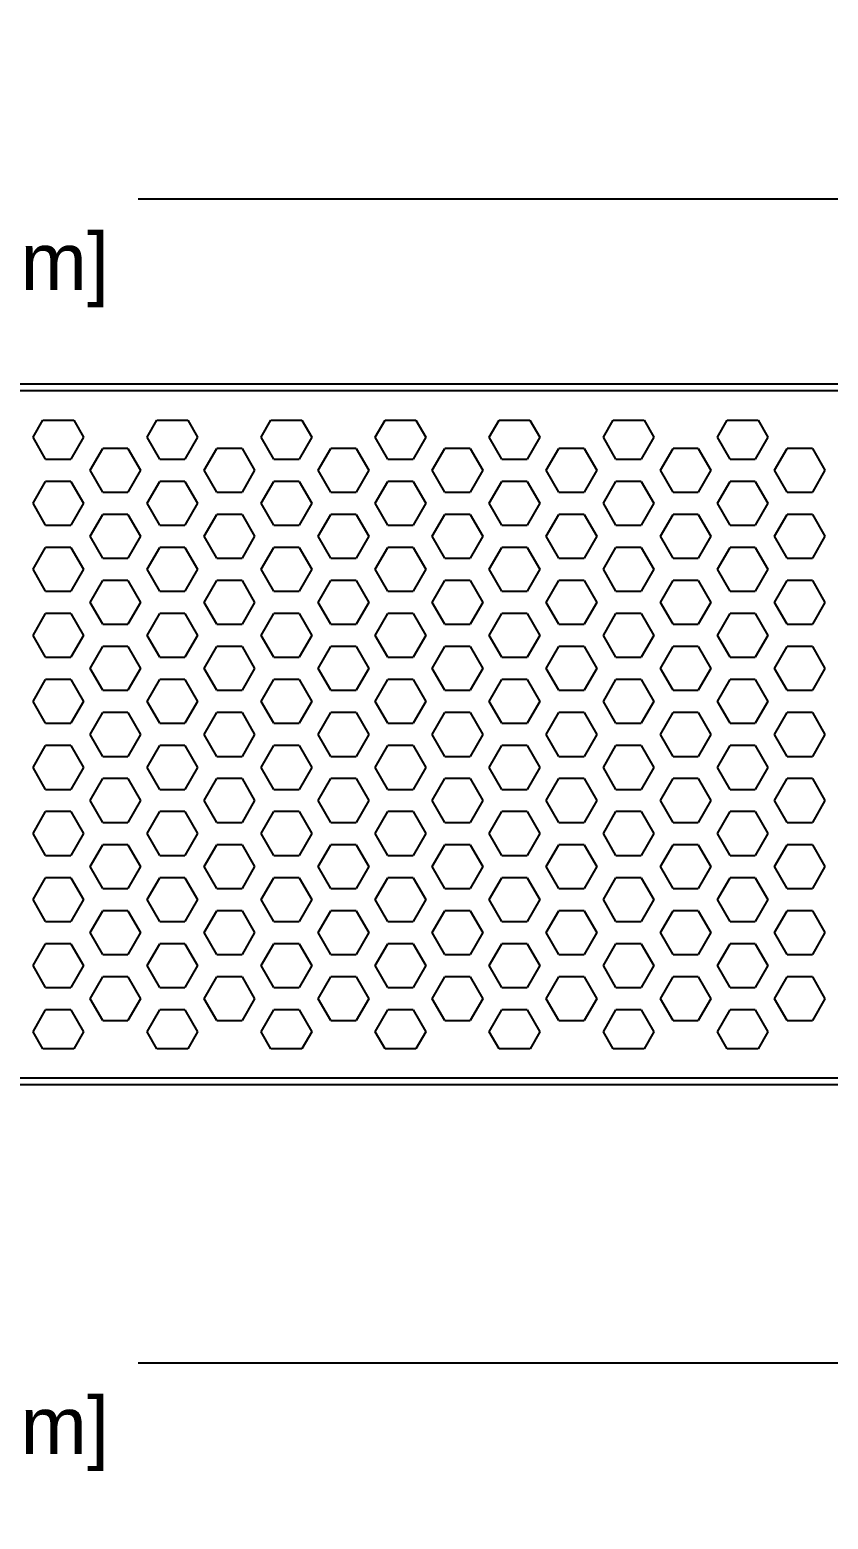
# Model space of a CAD drawing. Header units: inches. Extents: x 0.1 to 21.8, y 1.5 to 18.3.
# Drawn here: x 12.055 to 14.149, y 9.399 to 13.305 of the extents above; entities that cross this region are included whole.
import ezdxf

# ---------------------------------------------------------------- set-up
doc = ezdxf.new("R2010")
doc.units = ezdxf.units.IN
doc.header["$MEASUREMENT"] = 0
doc.layers.get('Defpoints').update_dxf_attribs({"color": 1})
doc.layers.add('Honeycomb', color=7, linetype='Continuous', true_color=0xffffff)
doc.styles.get("Standard").update_dxf_attribs({"font": 'Arial.ttf'})
doc.dimstyles.new('.1 DIM', dxfattribs={"dimscale": 0, "dimtxt": 0.15, "dimasz": 0.1, "dimexe": 0.18, "dimexo": 0.0625, "dimgap": 0.09, "dimtad": 0, "dimtih": 1, "dimtoh": 1, "dimdec": 5, "dimzin": 0, "dimdsep": 46, "dimlunit": 4, "dimtxsty": 'Standard', "dimcen": 0.09, "dimadec": 0, "dimazin": 0, "dimtfac": 1, "dimtdec": 5, "dimtofl": 0, "dimtmove": 0, "dimatfit": 3, "dimfxl": 1, "dimtolj": 1, "dimtzin": 0, "dimarcsym": 0})

# ---------------------------------------------------------------- blocks, each defined once
blk = doc.blocks.new('*D34')
at = {"layer": 'Defpoints', "color": 0, "lineweight": -2, "transparency": 16777216}
for p, q in [((5.7391, 11.5196), (5.7391, 13.0407)), ((17.6225, 11.5196), (17.6225, 13.0407)), ((5.8391, 12.8607), (11.0229, 12.8607)), ((17.5225, 12.8607), (12.3387, 12.8607))]:
    blk.add_line(p, q, dxfattribs=at)
at = {"layer": 'Defpoints', "color": 0, "transparency": 16777216}
for p in [(17.6225, 12.8607), (5.7391, 11.4571), (17.6225, 11.4571)]:
    blk.add_point(p, dxfattribs=at)
for points in [[(5.8391, 12.8773), (5.8391, 12.844), (5.7391, 12.8607)], [(17.5225, 12.8773), (17.5225, 12.844), (17.6225, 12.8607)]]:
    blk.add_solid(points, dxfattribs=at)
at = {"layer": 'Defpoints', "color": 0, "transparency": 16777216, "char_height": 0.15, "attachment_point": 5}
for s, insert in [('\\A1;11{\\H1x;\\S7/8;}"', (11.6808, 13.125)), ('\\A1;[301.84 mm]', (11.6808, 12.6752))]:
    blk.add_mtext(s, dxfattribs=dict(at, insert=insert))
blk = doc.blocks.new('*D35')
at = {"layer": 'Defpoints', "color": 0, "lineweight": -2, "transparency": 16777216}
for p, q in [((7.2322, 10.6786), (7.2322, 9.6283)), ((16.1294, 10.6786), (16.1294, 9.6283)), ((7.3322, 9.8083), (11.0229, 9.8083)), ((16.0294, 9.8083), (12.3387, 9.8083))]:
    blk.add_line(p, q, dxfattribs=at)
at = {"layer": 'Defpoints', "color": 0, "transparency": 16777216}
for p in [(7.2322, 10.7411), (16.1294, 10.7411), (16.1294, 9.8083)]:
    blk.add_point(p, dxfattribs=at)
for points in [[(7.3322, 9.8249), (7.3322, 9.7916), (7.2322, 9.8083)], [(16.0294, 9.8249), (16.0294, 9.7916), (16.1294, 9.8083)]]:
    blk.add_solid(points, dxfattribs=at)
at = {"layer": 'Defpoints', "color": 0, "transparency": 16777216, "char_height": 0.15, "attachment_point": 5}
for s, insert in [('\\A1;8{\\H1x;\\S29/32;}"', (11.6808, 10.0757)), ('\\A1;[225.99 mm]', (11.6808, 9.6228))]:
    blk.add_mtext(s, dxfattribs=dict(at, insert=insert))

msp = doc.modelspace()

# ---------------------------------------------------------------- linework, layer by layer
at = {"layer": 'Honeycomb', "color": 250, "linetype": 'Continuous'}
for p, q in [((17.607626, 12.375964), (5.753976, 12.375964)), ((5.770691, 12.358748), (17.590911, 12.358748)), ((12.063302, 12.236569), (12.089061, 12.281185)), ((12.089061, 12.281185), (12.170126, 12.281185)), ((12.170126, 12.281185), (12.195885, 12.236569)), ((12.362497, 12.236569), (12.388256, 12.281185)), ((12.388256, 12.281185), (12.469321, 12.281185)), ((12.469321, 12.281185), (12.49508, 12.236569)), ((12.661692, 12.236569), (12.687451, 12.281185)), ((12.687451, 12.281185), (12.768516, 12.281185)), ((12.768516, 12.281185), (12.794276, 12.236569)), ((12.960887, 12.236569), (12.986646, 12.281185)), ((12.986646, 12.281185), (13.067711, 12.281185)), ((13.067711, 12.281185), (13.093471, 12.236569)), ((13.260082, 12.236569), (13.285841, 12.281185)), ((13.285841, 12.281185), (13.366906, 12.281185)), ((13.366906, 12.281185), (13.392666, 12.236569)), ((13.559277, 12.236569), (13.585036, 12.281185)), ((13.585036, 12.281185), (13.666102, 12.281185)), ((13.666102, 12.281185), (13.691861, 12.236569)), ((13.858472, 12.236569), (13.884231, 12.281185)), ((13.884231, 12.281185), (13.965297, 12.281185)), ((13.965297, 12.281185), (13.991056, 12.236569)), ((12.096448, 12.179158), (12.063302, 12.236569)), ((12.195885, 12.236569), (12.162739, 12.179158)), ((12.395643, 12.179158), (12.362497, 12.236569)), ((12.49508, 12.236569), (12.461935, 12.179158)), ((12.694838, 12.179158), (12.661692, 12.236569)), ((12.794276, 12.236569), (12.76113, 12.179158)), ((12.994033, 12.179158), (12.960887, 12.236569)), ((13.093471, 12.236569), (13.060325, 12.179158)), ((13.293228, 12.179158), (13.260082, 12.236569)), ((13.392666, 12.236569), (13.35952, 12.179158)), ((13.592423, 12.179158), (13.559277, 12.236569)), ((13.691861, 12.236569), (13.658715, 12.179158)), ((13.891618, 12.179158), (13.858472, 12.236569)), ((13.991056, 12.236569), (13.95791, 12.179158)), ((12.212899, 12.149959), (12.246045, 12.20737)), ((12.312337, 12.20737), (12.246045, 12.20737)), ((12.312337, 12.20737), (12.345483, 12.149959)), ((12.512094, 12.149959), (12.54524, 12.20737)), ((12.611532, 12.20737), (12.54524, 12.20737)), ((12.611532, 12.20737), (12.644678, 12.149959)), ((12.811289, 12.149959), (12.844435, 12.20737)), ((12.910727, 12.20737), (12.844435, 12.20737)), ((12.910727, 12.20737), (12.943873, 12.149959)), ((13.110484, 12.149959), (13.14363, 12.20737)), ((13.209922, 12.20737), (13.14363, 12.20737)), ((13.209922, 12.20737), (13.243068, 12.149959)), ((13.40968, 12.149959), (13.442825, 12.20737)), ((13.509117, 12.20737), (13.442825, 12.20737)), ((13.509117, 12.20737), (13.542263, 12.149959)), ((13.708875, 12.149959), (13.742021, 12.20737)), ((13.808312, 12.20737), (13.742021, 12.20737)), ((13.808312, 12.20737), (13.841458, 12.149959)), ((14.00807, 12.149959), (14.041216, 12.20737)), ((14.107507, 12.20737), (14.041216, 12.20737)), ((14.107507, 12.20737), (14.140653, 12.149959)), ((12.096448, 12.179158), (12.162739, 12.179158)), ((12.246045, 12.092549), (12.212899, 12.149959)), ((12.345483, 12.149959), (12.312337, 12.092549)), ((12.395643, 12.179158), (12.461935, 12.179158)), ((12.54524, 12.092549), (12.512094, 12.149959)), ((12.644678, 12.149959), (12.611532, 12.092549)), ((12.694838, 12.179158), (12.76113, 12.179158)), ((12.844435, 12.092549), (12.811289, 12.149959)), ((12.943873, 12.149959), (12.910727, 12.092549)), ((12.994033, 12.179158), (13.060325, 12.179158)), ((13.14363, 12.092549), (13.110484, 12.149959)), ((13.243068, 12.149959), (13.209922, 12.092549)), ((13.293228, 12.179158), (13.35952, 12.179158)), ((13.442825, 12.092549), (13.40968, 12.149959)), ((13.542263, 12.149959), (13.509117, 12.092549)), ((13.592423, 12.179158), (13.658715, 12.179158)), ((13.742021, 12.092549), (13.708875, 12.149959)), ((13.841458, 12.149959), (13.808312, 12.092549)), ((13.891618, 12.179158), (13.95791, 12.179158)), ((14.041216, 12.092549), (14.00807, 12.149959)), ((14.140653, 12.149959), (14.107507, 12.092549)), ((12.063302, 12.06335), (12.096448, 12.120761)), ((12.162739, 12.120761), (12.096448, 12.120761)), ((12.162739, 12.120761), (12.195885, 12.06335)), ((12.362497, 12.06335), (12.395643, 12.120761)), ((12.461935, 12.120761), (12.395643, 12.120761)), ((12.461935, 12.120761), (12.49508, 12.06335)), ((12.661692, 12.06335), (12.694838, 12.120761)), ((12.76113, 12.120761), (12.694838, 12.120761)), ((12.76113, 12.120761), (12.794276, 12.06335)), ((12.960887, 12.06335), (12.994033, 12.120761)), ((13.060325, 12.120761), (12.994033, 12.120761)), ((13.060325, 12.120761), (13.093471, 12.06335)), ((13.260082, 12.06335), (13.293228, 12.120761)), ((13.35952, 12.120761), (13.293228, 12.120761)), ((13.35952, 12.120761), (13.392666, 12.06335)), ((13.559277, 12.06335), (13.592423, 12.120761)), ((13.658715, 12.120761), (13.592423, 12.120761)), ((13.658715, 12.120761), (13.691861, 12.06335)), ((13.858472, 12.06335), (13.891618, 12.120761)), ((13.95791, 12.120761), (13.891618, 12.120761)), ((13.95791, 12.120761), (13.991056, 12.06335)), ((12.246045, 12.092549), (12.312337, 12.092549)), ((12.54524, 12.092549), (12.611532, 12.092549)), ((12.844435, 12.092549), (12.910727, 12.092549)), ((13.14363, 12.092549), (13.209922, 12.092549)), ((13.442825, 12.092549), (13.509117, 12.092549)), ((13.742021, 12.092549), (13.808312, 12.092549)), ((14.041216, 12.092549), (14.107507, 12.092549)), ((12.096448, 12.00594), (12.063302, 12.06335)), ((12.195885, 12.06335), (12.162739, 12.00594)), ((12.212899, 11.976741), (12.246045, 12.034152)), ((12.312337, 12.034152), (12.246045, 12.034152)), ((12.312337, 12.034152), (12.345483, 11.976741)), ((12.395643, 12.00594), (12.362497, 12.06335)), ((12.49508, 12.06335), (12.461935, 12.00594)), ((12.512094, 11.976741), (12.54524, 12.034152)), ((12.611532, 12.034152), (12.54524, 12.034152)), ((12.611532, 12.034152), (12.644678, 11.976741)), ((12.694838, 12.00594), (12.661692, 12.06335)), ((12.794276, 12.06335), (12.76113, 12.00594)), ((12.811289, 11.976741), (12.844435, 12.034152)), ((12.910727, 12.034152), (12.844435, 12.034152)), ((12.910727, 12.034152), (12.943873, 11.976741)), ((12.994033, 12.00594), (12.960887, 12.06335)), ((13.093471, 12.06335), (13.060325, 12.00594)), ((13.110484, 11.976741), (13.14363, 12.034152)), ((13.209922, 12.034152), (13.14363, 12.034152)), ((13.209922, 12.034152), (13.243068, 11.976741)), ((13.293228, 12.00594), (13.260082, 12.06335)), ((13.392666, 12.06335), (13.35952, 12.00594)), ((13.40968, 11.976741), (13.442825, 12.034152)), ((13.509117, 12.034152), (13.442825, 12.034152)), ((13.509117, 12.034152), (13.542263, 11.976741)), ((13.592423, 12.00594), (13.559277, 12.06335)), ((13.691861, 12.06335), (13.658715, 12.00594)), ((13.708875, 11.976741), (13.742021, 12.034152)), ((13.808312, 12.034152), (13.742021, 12.034152)), ((13.808312, 12.034152), (13.841458, 11.976741)), ((13.891618, 12.00594), (13.858472, 12.06335)), ((13.991056, 12.06335), (13.95791, 12.00594)), ((14.00807, 11.976741), (14.041216, 12.034152)), ((14.107507, 12.034152), (14.041216, 12.034152)), ((14.107507, 12.034152), (14.140653, 11.976741)), ((12.096448, 12.00594), (12.162739, 12.00594)), ((12.395643, 12.00594), (12.461935, 12.00594)), ((12.694838, 12.00594), (12.76113, 12.00594)), ((12.994033, 12.00594), (13.060325, 12.00594)), ((13.293228, 12.00594), (13.35952, 12.00594)), ((13.592423, 12.00594), (13.658715, 12.00594)), ((13.891618, 12.00594), (13.95791, 12.00594)), ((12.246045, 11.919331), (12.212899, 11.976741)), ((12.345483, 11.976741), (12.312337, 11.919331)), ((12.54524, 11.919331), (12.512094, 11.976741)), ((12.644678, 11.976741), (12.611532, 11.919331)), ((12.844435, 11.919331), (12.811289, 11.976741)), ((12.943873, 11.976741), (12.910727, 11.919331)), ((13.14363, 11.919331), (13.110484, 11.976741)), ((13.243068, 11.976741), (13.209922, 11.919331)), ((13.442825, 11.919331), (13.40968, 11.976741)), ((13.542263, 11.976741), (13.509117, 11.919331)), ((13.742021, 11.919331), (13.708875, 11.976741)), ((13.841458, 11.976741), (13.808312, 11.919331)), ((14.041216, 11.919331), (14.00807, 11.976741)), ((14.140653, 11.976741), (14.107507, 11.919331)), ((12.063302, 11.890132), (12.096448, 11.947543)), ((12.162739, 11.947543), (12.096448, 11.947543)), ((12.162739, 11.947543), (12.195885, 11.890132)), ((12.246045, 11.919331), (12.312337, 11.919331)), ((12.362497, 11.890132), (12.395643, 11.947543)), ((12.461935, 11.947543), (12.395643, 11.947543)), ((12.461935, 11.947543), (12.49508, 11.890132)), ((12.54524, 11.919331), (12.611532, 11.919331)), ((12.661692, 11.890132), (12.694838, 11.947543)), ((12.76113, 11.947543), (12.694838, 11.947543)), ((12.76113, 11.947543), (12.794276, 11.890132)), ((12.844435, 11.919331), (12.910727, 11.919331)), ((12.960887, 11.890132), (12.994033, 11.947543)), ((13.060325, 11.947543), (12.994033, 11.947543)), ((13.060325, 11.947543), (13.093471, 11.890132)), ((13.14363, 11.919331), (13.209922, 11.919331)), ((13.260082, 11.890132), (13.293228, 11.947543)), ((13.35952, 11.947543), (13.293228, 11.947543)), ((13.35952, 11.947543), (13.392666, 11.890132)), ((13.442825, 11.919331), (13.509117, 11.919331)), ((13.559277, 11.890132), (13.592423, 11.947543)), ((13.658715, 11.947543), (13.592423, 11.947543)), ((13.658715, 11.947543), (13.691861, 11.890132)), ((13.742021, 11.919331), (13.808312, 11.919331)), ((13.858472, 11.890132), (13.891618, 11.947543)), ((13.95791, 11.947543), (13.891618, 11.947543)), ((13.95791, 11.947543), (13.991056, 11.890132)), ((14.041216, 11.919331), (14.107507, 11.919331)), ((12.096448, 11.832722), (12.063302, 11.890132)), ((12.195885, 11.890132), (12.162739, 11.832722)), ((12.395643, 11.832722), (12.362497, 11.890132)), ((12.49508, 11.890132), (12.461935, 11.832722)), ((12.694838, 11.832722), (12.661692, 11.890132)), ((12.794276, 11.890132), (12.76113, 11.832722)), ((12.994033, 11.832722), (12.960887, 11.890132)), ((13.093471, 11.890132), (13.060325, 11.832722)), ((13.293228, 11.832722), (13.260082, 11.890132)), ((13.392666, 11.890132), (13.35952, 11.832722)), ((13.592423, 11.832722), (13.559277, 11.890132)), ((13.691861, 11.890132), (13.658715, 11.832722)), ((13.891618, 11.832722), (13.858472, 11.890132)), ((13.991056, 11.890132), (13.95791, 11.832722)), ((12.212899, 11.803523), (12.246045, 11.860933)), ((12.312337, 11.860933), (12.246045, 11.860933)), ((12.312337, 11.860933), (12.345483, 11.803523)), ((12.512094, 11.803523), (12.54524, 11.860933)), ((12.611532, 11.860933), (12.54524, 11.860933)), ((12.611532, 11.860933), (12.644678, 11.803523)), ((12.811289, 11.803523), (12.844435, 11.860933)), ((12.910727, 11.860933), (12.844435, 11.860933)), ((12.910727, 11.860933), (12.943873, 11.803523)), ((13.110484, 11.803523), (13.14363, 11.860933)), ((13.209922, 11.860933), (13.14363, 11.860933)), ((13.209922, 11.860933), (13.243068, 11.803523)), ((13.40968, 11.803523), (13.442825, 11.860933)), ((13.509117, 11.860933), (13.442825, 11.860933)), ((13.509117, 11.860933), (13.542263, 11.803523)), ((13.708875, 11.803523), (13.742021, 11.860933)), ((13.808312, 11.860933), (13.742021, 11.860933)), ((13.808312, 11.860933), (13.841458, 11.803523)), ((14.00807, 11.803523), (14.041216, 11.860933)), ((14.107507, 11.860933), (14.041216, 11.860933)), ((14.107507, 11.860933), (14.140653, 11.803523)), ((12.096448, 11.832722), (12.162739, 11.832722)), ((12.246045, 11.746113), (12.212899, 11.803523)), ((12.345483, 11.803523), (12.312337, 11.746113)), ((12.395643, 11.832722), (12.461935, 11.832722)), ((12.54524, 11.746113), (12.512094, 11.803523)), ((12.644678, 11.803523), (12.611532, 11.746113)), ((12.694838, 11.832722), (12.76113, 11.832722)), ((12.844435, 11.746113), (12.811289, 11.803523)), ((12.943873, 11.803523), (12.910727, 11.746113)), ((12.994033, 11.832722), (13.060325, 11.832722)), ((13.14363, 11.746113), (13.110484, 11.803523)), ((13.243068, 11.803523), (13.209922, 11.746113)), ((13.293228, 11.832722), (13.35952, 11.832722)), ((13.442825, 11.746113), (13.40968, 11.803523)), ((13.542263, 11.803523), (13.509117, 11.746113)), ((13.592423, 11.832722), (13.658715, 11.832722)), ((13.742021, 11.746113), (13.708875, 11.803523)), ((13.841458, 11.803523), (13.808312, 11.746113)), ((13.891618, 11.832722), (13.95791, 11.832722)), ((14.041216, 11.746113), (14.00807, 11.803523)), ((14.140653, 11.803523), (14.107507, 11.746113)), ((12.063302, 11.716914), (12.096448, 11.774324)), ((12.162739, 11.774324), (12.096448, 11.774324)), ((12.162739, 11.774324), (12.195885, 11.716914)), ((12.362497, 11.716914), (12.395643, 11.774324)), ((12.461935, 11.774324), (12.395643, 11.774324)), ((12.461935, 11.774324), (12.49508, 11.716914)), ((12.661692, 11.716914), (12.694838, 11.774324)), ((12.76113, 11.774324), (12.694838, 11.774324)), ((12.76113, 11.774324), (12.794276, 11.716914)), ((12.960887, 11.716914), (12.994033, 11.774324)), ((13.060325, 11.774324), (12.994033, 11.774324)), ((13.060325, 11.774324), (13.093471, 11.716914)), ((13.260082, 11.716914), (13.293228, 11.774324)), ((13.35952, 11.774324), (13.293228, 11.774324)), ((13.35952, 11.774324), (13.392666, 11.716914)), ((13.559277, 11.716914), (13.592423, 11.774324)), ((13.658715, 11.774324), (13.592423, 11.774324)), ((13.658715, 11.774324), (13.691861, 11.716914)), ((13.858472, 11.716914), (13.891618, 11.774324)), ((13.95791, 11.774324), (13.891618, 11.774324)), ((13.95791, 11.774324), (13.991056, 11.716914)), ((12.246045, 11.746113), (12.312337, 11.746113)), ((12.54524, 11.746113), (12.611532, 11.746113)), ((12.844435, 11.746113), (12.910727, 11.746113)), ((13.14363, 11.746113), (13.209922, 11.746113)), ((13.442825, 11.746113), (13.509117, 11.746113)), ((13.742021, 11.746113), (13.808312, 11.746113)), ((14.041216, 11.746113), (14.107507, 11.746113)), ((12.096448, 11.659504), (12.063302, 11.716914)), ((12.195885, 11.716914), (12.162739, 11.659504)), ((12.212899, 11.630305), (12.246045, 11.687715)), ((12.312337, 11.687715), (12.246045, 11.687715)), ((12.312337, 11.687715), (12.345483, 11.630305)), ((12.395643, 11.659504), (12.362497, 11.716914)), ((12.49508, 11.716914), (12.461935, 11.659504)), ((12.512094, 11.630305), (12.54524, 11.687715)), ((12.611532, 11.687715), (12.54524, 11.687715)), ((12.611532, 11.687715), (12.644678, 11.630305)), ((12.694838, 11.659504), (12.661692, 11.716914)), ((12.794276, 11.716914), (12.76113, 11.659504)), ((12.811289, 11.630305), (12.844435, 11.687715)), ((12.910727, 11.687715), (12.844435, 11.687715)), ((12.910727, 11.687715), (12.943873, 11.630305)), ((12.994033, 11.659504), (12.960887, 11.716914)), ((13.093471, 11.716914), (13.060325, 11.659504)), ((13.110484, 11.630305), (13.14363, 11.687715)), ((13.209922, 11.687715), (13.14363, 11.687715)), ((13.209922, 11.687715), (13.243068, 11.630305)), ((13.293228, 11.659504), (13.260082, 11.716914)), ((13.392666, 11.716914), (13.35952, 11.659504)), ((13.40968, 11.630305), (13.442825, 11.687715)), ((13.509117, 11.687715), (13.442825, 11.687715)), ((13.509117, 11.687715), (13.542263, 11.630305)), ((13.592423, 11.659504), (13.559277, 11.716914)), ((13.691861, 11.716914), (13.658715, 11.659504)), ((13.708875, 11.630305), (13.742021, 11.687715)), ((13.808312, 11.687715), (13.742021, 11.687715)), ((13.808312, 11.687715), (13.841458, 11.630305)), ((13.891618, 11.659504), (13.858472, 11.716914)), ((13.991056, 11.716914), (13.95791, 11.659504)), ((14.00807, 11.630305), (14.041216, 11.687715)), ((14.107507, 11.687715), (14.041216, 11.687715)), ((14.107507, 11.687715), (14.140653, 11.630305)), ((12.096448, 11.659504), (12.162739, 11.659504)), ((12.395643, 11.659504), (12.461935, 11.659504)), ((12.694838, 11.659504), (12.76113, 11.659504)), ((12.994033, 11.659504), (13.060325, 11.659504)), ((13.293228, 11.659504), (13.35952, 11.659504)), ((13.592423, 11.659504), (13.658715, 11.659504)), ((13.891618, 11.659504), (13.95791, 11.659504)), ((12.063302, 11.543696), (12.096448, 11.601106)), ((12.162739, 11.601106), (12.096448, 11.601106)), ((12.162739, 11.601106), (12.195885, 11.543696)), ((12.246045, 11.572894), (12.212899, 11.630305)), ((12.345483, 11.630305), (12.312337, 11.572894)), ((12.362497, 11.543696), (12.395643, 11.601106)), ((12.461935, 11.601106), (12.395643, 11.601106)), ((12.461935, 11.601106), (12.49508, 11.543696)), ((12.54524, 11.572894), (12.512094, 11.630305)), ((12.644678, 11.630305), (12.611532, 11.572894)), ((12.661692, 11.543696), (12.694838, 11.601106)), ((12.76113, 11.601106), (12.694838, 11.601106)), ((12.76113, 11.601106), (12.794276, 11.543696)), ((12.844435, 11.572894), (12.811289, 11.630305)), ((12.943873, 11.630305), (12.910727, 11.572894)), ((12.960887, 11.543696), (12.994033, 11.601106)), ((13.060325, 11.601106), (12.994033, 11.601106)), ((13.060325, 11.601106), (13.093471, 11.543696)), ((13.14363, 11.572894), (13.110484, 11.630305)), ((13.243068, 11.630305), (13.209922, 11.572894)), ((13.260082, 11.543696), (13.293228, 11.601106)), ((13.35952, 11.601106), (13.293228, 11.601106)), ((13.35952, 11.601106), (13.392666, 11.543696)), ((13.442825, 11.572894), (13.40968, 11.630305)), ((13.542263, 11.630305), (13.509117, 11.572894)), ((13.559277, 11.543696), (13.592423, 11.601106)), ((13.658715, 11.601106), (13.592423, 11.601106)), ((13.658715, 11.601106), (13.691861, 11.543696)), ((13.742021, 11.572894), (13.708875, 11.630305)), ((13.841458, 11.630305), (13.808312, 11.572894)), ((13.858472, 11.543696), (13.891618, 11.601106)), ((13.95791, 11.601106), (13.891618, 11.601106)), ((13.95791, 11.601106), (13.991056, 11.543696)), ((14.041216, 11.572894), (14.00807, 11.630305)), ((14.140653, 11.630305), (14.107507, 11.572894)), ((12.246045, 11.572894), (12.312337, 11.572894)), ((12.54524, 11.572894), (12.611532, 11.572894)), ((12.844435, 11.572894), (12.910727, 11.572894)), ((13.14363, 11.572894), (13.209922, 11.572894)), ((13.442825, 11.572894), (13.509117, 11.572894)), ((13.742021, 11.572894), (13.808312, 11.572894)), ((14.041216, 11.572894), (14.107507, 11.572894)), ((12.096448, 11.486285), (12.063302, 11.543696)), ((12.195885, 11.543696), (12.162739, 11.486285)), ((12.395643, 11.486285), (12.362497, 11.543696)), ((12.49508, 11.543696), (12.461935, 11.486285)), ((12.694838, 11.486285), (12.661692, 11.543696)), ((12.794276, 11.543696), (12.76113, 11.486285)), ((12.994033, 11.486285), (12.960887, 11.543696)), ((13.093471, 11.543696), (13.060325, 11.486285)), ((13.293228, 11.486285), (13.260082, 11.543696)), ((13.392666, 11.543696), (13.35952, 11.486285)), ((13.592423, 11.486285), (13.559277, 11.543696)), ((13.691861, 11.543696), (13.658715, 11.486285)), ((13.891618, 11.486285), (13.858472, 11.543696)), ((13.991056, 11.543696), (13.95791, 11.486285)), ((12.096448, 11.486285), (12.162739, 11.486285)), ((12.212899, 11.457087), (12.246045, 11.514497)), ((12.312337, 11.514497), (12.246045, 11.514497)), ((12.312337, 11.514497), (12.345483, 11.457087)), ((12.395643, 11.486285), (12.461935, 11.486285)), ((12.512094, 11.457087), (12.54524, 11.514497)), ((12.611532, 11.514497), (12.54524, 11.514497)), ((12.611532, 11.514497), (12.644678, 11.457087)), ((12.694838, 11.486285), (12.76113, 11.486285)), ((12.811289, 11.457087), (12.844435, 11.514497)), ((12.910727, 11.514497), (12.844435, 11.514497)), ((12.910727, 11.514497), (12.943873, 11.457087)), ((12.994033, 11.486285), (13.060325, 11.486285)), ((13.110484, 11.457087), (13.14363, 11.514497)), ((13.209922, 11.514497), (13.14363, 11.514497)), ((13.209922, 11.514497), (13.243068, 11.457087)), ((13.293228, 11.486285), (13.35952, 11.486285)), ((13.40968, 11.457087), (13.442825, 11.514497)), ((13.509117, 11.514497), (13.442825, 11.514497)), ((13.509117, 11.514497), (13.542263, 11.457087)), ((13.592423, 11.486285), (13.658715, 11.486285)), ((13.708875, 11.457087), (13.742021, 11.514497)), ((13.808312, 11.514497), (13.742021, 11.514497)), ((13.808312, 11.514497), (13.841458, 11.457087)), ((13.891618, 11.486285), (13.95791, 11.486285)), ((14.00807, 11.457087), (14.041216, 11.514497)), ((14.107507, 11.514497), (14.041216, 11.514497)), ((14.107507, 11.514497), (14.140653, 11.457087)), ((12.246045, 11.399676), (12.212899, 11.457087)), ((12.345483, 11.457087), (12.312337, 11.399676)), ((12.54524, 11.399676), (12.512094, 11.457087)), ((12.644678, 11.457087), (12.611532, 11.399676)), ((12.844435, 11.399676), (12.811289, 11.457087)), ((12.943873, 11.457087), (12.910727, 11.399676)), ((13.14363, 11.399676), (13.110484, 11.457087)), ((13.243068, 11.457087), (13.209922, 11.399676)), ((13.442825, 11.399676), (13.40968, 11.457087)), ((13.542263, 11.457087), (13.509117, 11.399676)), ((13.742021, 11.399676), (13.708875, 11.457087)), ((13.841458, 11.457087), (13.808312, 11.399676)), ((14.041216, 11.399676), (14.00807, 11.457087)), ((14.140653, 11.457087), (14.107507, 11.399676)), ((12.063302, 11.370478), (12.096448, 11.427888)), ((12.162739, 11.427888), (12.096448, 11.427888)), ((12.162739, 11.427888), (12.195885, 11.370478)), ((12.362497, 11.370478), (12.395643, 11.427888)), ((12.461935, 11.427888), (12.395643, 11.427888)), ((12.461935, 11.427888), (12.49508, 11.370478)), ((12.661692, 11.370478), (12.694838, 11.427888)), ((12.76113, 11.427888), (12.694838, 11.427888)), ((12.76113, 11.427888), (12.794276, 11.370478)), ((12.960887, 11.370478), (12.994033, 11.427888)), ((13.060325, 11.427888), (12.994033, 11.427888)), ((13.060325, 11.427888), (13.093471, 11.370478)), ((13.260082, 11.370478), (13.293228, 11.427888)), ((13.35952, 11.427888), (13.293228, 11.427888)), ((13.35952, 11.427888), (13.392666, 11.370478)), ((13.559277, 11.370478), (13.592423, 11.427888)), ((13.658715, 11.427888), (13.592423, 11.427888)), ((13.658715, 11.427888), (13.691861, 11.370478)), ((13.858472, 11.370478), (13.891618, 11.427888)), ((13.95791, 11.427888), (13.891618, 11.427888)), ((13.95791, 11.427888), (13.991056, 11.370478)), ((12.096448, 11.313067), (12.063302, 11.370478)), ((12.195885, 11.370478), (12.162739, 11.313067)), ((12.246045, 11.399676), (12.312337, 11.399676)), ((12.395643, 11.313067), (12.362497, 11.370478)), ((12.49508, 11.370478), (12.461935, 11.313067)), ((12.54524, 11.399676), (12.611532, 11.399676)), ((12.694838, 11.313067), (12.661692, 11.370478)), ((12.794276, 11.370478), (12.76113, 11.313067)), ((12.844435, 11.399676), (12.910727, 11.399676)), ((12.994033, 11.313067), (12.960887, 11.370478)), ((13.093471, 11.370478), (13.060325, 11.313067)), ((13.14363, 11.399676), (13.209922, 11.399676)), ((13.293228, 11.313067), (13.260082, 11.370478)), ((13.392666, 11.370478), (13.35952, 11.313067)), ((13.442825, 11.399676), (13.509117, 11.399676)), ((13.592423, 11.313067), (13.559277, 11.370478)), ((13.691861, 11.370478), (13.658715, 11.313067)), ((13.742021, 11.399676), (13.808312, 11.399676)), ((13.891618, 11.313067), (13.858472, 11.370478)), ((13.991056, 11.370478), (13.95791, 11.313067)), ((14.041216, 11.399676), (14.107507, 11.399676)), ((12.212899, 11.283868), (12.246045, 11.341279)), ((12.312337, 11.341279), (12.246045, 11.341279)), ((12.312337, 11.341279), (12.345483, 11.283868)), ((12.512094, 11.283868), (12.54524, 11.341279)), ((12.611532, 11.341279), (12.54524, 11.341279)), ((12.611532, 11.341279), (12.644678, 11.283868)), ((12.811289, 11.283868), (12.844435, 11.341279)), ((12.910727, 11.341279), (12.844435, 11.341279)), ((12.910727, 11.341279), (12.943873, 11.283868)), ((13.110484, 11.283868), (13.14363, 11.341279)), ((13.209922, 11.341279), (13.14363, 11.341279)), ((13.209922, 11.341279), (13.243068, 11.283868)), ((13.40968, 11.283868), (13.442825, 11.341279)), ((13.509117, 11.341279), (13.442825, 11.341279)), ((13.509117, 11.341279), (13.542263, 11.283868)), ((13.708875, 11.283868), (13.742021, 11.341279)), ((13.808312, 11.341279), (13.742021, 11.341279)), ((13.808312, 11.341279), (13.841458, 11.283868)), ((14.00807, 11.283868), (14.041216, 11.341279)), ((14.107507, 11.341279), (14.041216, 11.341279)), ((14.107507, 11.341279), (14.140653, 11.283868)), ((12.096448, 11.313067), (12.162739, 11.313067)), ((12.395643, 11.313067), (12.461935, 11.313067)), ((12.694838, 11.313067), (12.76113, 11.313067)), ((12.994033, 11.313067), (13.060325, 11.313067)), ((13.293228, 11.313067), (13.35952, 11.313067)), ((13.592423, 11.313067), (13.658715, 11.313067)), ((13.891618, 11.313067), (13.95791, 11.313067)), ((12.063302, 11.197259), (12.096448, 11.25467)), ((12.162739, 11.25467), (12.096448, 11.25467)), ((12.162739, 11.25467), (12.195885, 11.197259)), ((12.246045, 11.226458), (12.212899, 11.283868)), ((12.345483, 11.283868), (12.312337, 11.226458)), ((12.362497, 11.197259), (12.395643, 11.25467)), ((12.461935, 11.25467), (12.395643, 11.25467)), ((12.461935, 11.25467), (12.49508, 11.197259)), ((12.54524, 11.226458), (12.512094, 11.283868)), ((12.644678, 11.283868), (12.611532, 11.226458)), ((12.661692, 11.197259), (12.694838, 11.25467)), ((12.76113, 11.25467), (12.694838, 11.25467)), ((12.76113, 11.25467), (12.794276, 11.197259)), ((12.844435, 11.226458), (12.811289, 11.283868)), ((12.943873, 11.283868), (12.910727, 11.226458)), ((12.960887, 11.197259), (12.994033, 11.25467)), ((13.060325, 11.25467), (12.994033, 11.25467)), ((13.060325, 11.25467), (13.093471, 11.197259)), ((13.14363, 11.226458), (13.110484, 11.283868)), ((13.243068, 11.283868), (13.209922, 11.226458)), ((13.260082, 11.197259), (13.293228, 11.25467)), ((13.35952, 11.25467), (13.293228, 11.25467)), ((13.35952, 11.25467), (13.392666, 11.197259)), ((13.442825, 11.226458), (13.40968, 11.283868)), ((13.542263, 11.283868), (13.509117, 11.226458)), ((13.559277, 11.197259), (13.592423, 11.25467)), ((13.658715, 11.25467), (13.592423, 11.25467)), ((13.658715, 11.25467), (13.691861, 11.197259)), ((13.742021, 11.226458), (13.708875, 11.283868)), ((13.841458, 11.283868), (13.808312, 11.226458)), ((13.858472, 11.197259), (13.891618, 11.25467)), ((13.95791, 11.25467), (13.891618, 11.25467)), ((13.95791, 11.25467), (13.991056, 11.197259)), ((14.041216, 11.226458), (14.00807, 11.283868)), ((14.140653, 11.283868), (14.107507, 11.226458)), ((12.246045, 11.226458), (12.312337, 11.226458)), ((12.54524, 11.226458), (12.611532, 11.226458)), ((12.844435, 11.226458), (12.910727, 11.226458)), ((13.14363, 11.226458), (13.209922, 11.226458)), ((13.442825, 11.226458), (13.509117, 11.226458)), ((13.742021, 11.226458), (13.808312, 11.226458)), ((14.041216, 11.226458), (14.107507, 11.226458)), ((12.096448, 11.139849), (12.063302, 11.197259)), ((12.195885, 11.197259), (12.162739, 11.139849)), ((12.395643, 11.139849), (12.362497, 11.197259)), ((12.49508, 11.197259), (12.461935, 11.139849)), ((12.694838, 11.139849), (12.661692, 11.197259)), ((12.794276, 11.197259), (12.76113, 11.139849)), ((12.994033, 11.139849), (12.960887, 11.197259)), ((13.093471, 11.197259), (13.060325, 11.139849)), ((13.293228, 11.139849), (13.260082, 11.197259)), ((13.392666, 11.197259), (13.35952, 11.139849)), ((13.592423, 11.139849), (13.559277, 11.197259)), ((13.691861, 11.197259), (13.658715, 11.139849)), ((13.891618, 11.139849), (13.858472, 11.197259)), ((13.991056, 11.197259), (13.95791, 11.139849)), ((12.096448, 11.139849), (12.162739, 11.139849)), ((12.212899, 11.11065), (12.246045, 11.168061)), ((12.312337, 11.168061), (12.246045, 11.168061)), ((12.312337, 11.168061), (12.345483, 11.11065)), ((12.395643, 11.139849), (12.461935, 11.139849)), ((12.512094, 11.11065), (12.54524, 11.168061)), ((12.611532, 11.168061), (12.54524, 11.168061)), ((12.611532, 11.168061), (12.644678, 11.11065)), ((12.694838, 11.139849), (12.76113, 11.139849)), ((12.811289, 11.11065), (12.844435, 11.168061)), ((12.910727, 11.168061), (12.844435, 11.168061)), ((12.910727, 11.168061), (12.943873, 11.11065)), ((12.994033, 11.139849), (13.060325, 11.139849)), ((13.110484, 11.11065), (13.14363, 11.168061)), ((13.209922, 11.168061), (13.14363, 11.168061)), ((13.209922, 11.168061), (13.243068, 11.11065)), ((13.293228, 11.139849), (13.35952, 11.139849)), ((13.40968, 11.11065), (13.442825, 11.168061)), ((13.509117, 11.168061), (13.442825, 11.168061)), ((13.509117, 11.168061), (13.542263, 11.11065)), ((13.592423, 11.139849), (13.658715, 11.139849)), ((13.708875, 11.11065), (13.742021, 11.168061)), ((13.808312, 11.168061), (13.742021, 11.168061)), ((13.808312, 11.168061), (13.841458, 11.11065)), ((13.891618, 11.139849), (13.95791, 11.139849)), ((14.00807, 11.11065), (14.041216, 11.168061)), ((14.107507, 11.168061), (14.041216, 11.168061)), ((14.107507, 11.168061), (14.140653, 11.11065)), ((12.246045, 11.05324), (12.212899, 11.11065)), ((12.345483, 11.11065), (12.312337, 11.05324)), ((12.54524, 11.05324), (12.512094, 11.11065)), ((12.644678, 11.11065), (12.611532, 11.05324)), ((12.844435, 11.05324), (12.811289, 11.11065)), ((12.943873, 11.11065), (12.910727, 11.05324)), ((13.14363, 11.05324), (13.110484, 11.11065)), ((13.243068, 11.11065), (13.209922, 11.05324)), ((13.442825, 11.05324), (13.40968, 11.11065)), ((13.542263, 11.11065), (13.509117, 11.05324)), ((13.742021, 11.05324), (13.708875, 11.11065)), ((13.841458, 11.11065), (13.808312, 11.05324)), ((14.041216, 11.05324), (14.00807, 11.11065)), ((14.140653, 11.11065), (14.107507, 11.05324)), ((12.063302, 11.024041), (12.096448, 11.081452)), ((12.162739, 11.081452), (12.096448, 11.081452)), ((12.162739, 11.081452), (12.195885, 11.024041)), ((12.362497, 11.024041), (12.395643, 11.081452)), ((12.461935, 11.081452), (12.395643, 11.081452)), ((12.461935, 11.081452), (12.49508, 11.024041)), ((12.661692, 11.024041), (12.694838, 11.081452)), ((12.76113, 11.081452), (12.694838, 11.081452)), ((12.76113, 11.081452), (12.794276, 11.024041)), ((12.960887, 11.024041), (12.994033, 11.081452)), ((13.060325, 11.081452), (12.994033, 11.081452)), ((13.060325, 11.081452), (13.093471, 11.024041)), ((13.260082, 11.024041), (13.293228, 11.081452)), ((13.35952, 11.081452), (13.293228, 11.081452)), ((13.35952, 11.081452), (13.392666, 11.024041)), ((13.559277, 11.024041), (13.592423, 11.081452)), ((13.658715, 11.081452), (13.592423, 11.081452)), ((13.658715, 11.081452), (13.691861, 11.024041)), ((13.858472, 11.024041), (13.891618, 11.081452)), ((13.95791, 11.081452), (13.891618, 11.081452)), ((13.95791, 11.081452), (13.991056, 11.024041)), ((12.096448, 10.966631), (12.063302, 11.024041)), ((12.195885, 11.024041), (12.162739, 10.966631)), ((12.246045, 11.05324), (12.312337, 11.05324)), ((12.395643, 10.966631), (12.362497, 11.024041)), ((12.49508, 11.024041), (12.461935, 10.966631)), ((12.54524, 11.05324), (12.611532, 11.05324)), ((12.694838, 10.966631), (12.661692, 11.024041)), ((12.794276, 11.024041), (12.76113, 10.966631)), ((12.844435, 11.05324), (12.910727, 11.05324)), ((12.994033, 10.966631), (12.960887, 11.024041)), ((13.093471, 11.024041), (13.060325, 10.966631)), ((13.14363, 11.05324), (13.209922, 11.05324)), ((13.293228, 10.966631), (13.260082, 11.024041)), ((13.392666, 11.024041), (13.35952, 10.966631)), ((13.442825, 11.05324), (13.509117, 11.05324)), ((13.592423, 10.966631), (13.559277, 11.024041)), ((13.691861, 11.024041), (13.658715, 10.966631)), ((13.742021, 11.05324), (13.808312, 11.05324)), ((13.891618, 10.966631), (13.858472, 11.024041)), ((13.991056, 11.024041), (13.95791, 10.966631)), ((14.041216, 11.05324), (14.107507, 11.05324)), ((12.212899, 10.937432), (12.246045, 10.994842)), ((12.312337, 10.994842), (12.246045, 10.994842)), ((12.312337, 10.994842), (12.345483, 10.937432)), ((12.512094, 10.937432), (12.54524, 10.994842)), ((12.611532, 10.994842), (12.54524, 10.994842)), ((12.611532, 10.994842), (12.644678, 10.937432)), ((12.811289, 10.937432), (12.844435, 10.994842)), ((12.910727, 10.994842), (12.844435, 10.994842)), ((12.910727, 10.994842), (12.943873, 10.937432)), ((13.110484, 10.937432), (13.14363, 10.994842)), ((13.209922, 10.994842), (13.14363, 10.994842)), ((13.209922, 10.994842), (13.243068, 10.937432)), ((13.40968, 10.937432), (13.442825, 10.994842)), ((13.509117, 10.994842), (13.442825, 10.994842)), ((13.509117, 10.994842), (13.542263, 10.937432)), ((13.708875, 10.937432), (13.742021, 10.994842)), ((13.808312, 10.994842), (13.742021, 10.994842)), ((13.808312, 10.994842), (13.841458, 10.937432)), ((14.00807, 10.937432), (14.041216, 10.994842)), ((14.107507, 10.994842), (14.041216, 10.994842)), ((14.107507, 10.994842), (14.140653, 10.937432)), ((12.096448, 10.966631), (12.162739, 10.966631)), ((12.246045, 10.880022), (12.212899, 10.937432)), ((12.345483, 10.937432), (12.312337, 10.880022)), ((12.395643, 10.966631), (12.461935, 10.966631)), ((12.54524, 10.880022), (12.512094, 10.937432)), ((12.644678, 10.937432), (12.611532, 10.880022)), ((12.694838, 10.966631), (12.76113, 10.966631)), ((12.844435, 10.880022), (12.811289, 10.937432)), ((12.943873, 10.937432), (12.910727, 10.880022)), ((12.994033, 10.966631), (13.060325, 10.966631)), ((13.14363, 10.880022), (13.110484, 10.937432)), ((13.243068, 10.937432), (13.209922, 10.880022)), ((13.293228, 10.966631), (13.35952, 10.966631)), ((13.442825, 10.880022), (13.40968, 10.937432)), ((13.542263, 10.937432), (13.509117, 10.880022)), ((13.592423, 10.966631), (13.658715, 10.966631)), ((13.742021, 10.880022), (13.708875, 10.937432)), ((13.841458, 10.937432), (13.808312, 10.880022)), ((13.891618, 10.966631), (13.95791, 10.966631)), ((14.041216, 10.880022), (14.00807, 10.937432)), ((14.140653, 10.937432), (14.107507, 10.880022)), ((12.063302, 10.850823), (12.096448, 10.908233)), ((12.162739, 10.908233), (12.096448, 10.908233)), ((12.162739, 10.908233), (12.195885, 10.850823)), ((12.362497, 10.850823), (12.395643, 10.908233)), ((12.461935, 10.908233), (12.395643, 10.908233)), ((12.461935, 10.908233), (12.49508, 10.850823)), ((12.661692, 10.850823), (12.694838, 10.908233)), ((12.76113, 10.908233), (12.694838, 10.908233)), ((12.76113, 10.908233), (12.794276, 10.850823)), ((12.960887, 10.850823), (12.994033, 10.908233)), ((13.060325, 10.908233), (12.994033, 10.908233)), ((13.060325, 10.908233), (13.093471, 10.850823)), ((13.260082, 10.850823), (13.293228, 10.908233)), ((13.35952, 10.908233), (13.293228, 10.908233)), ((13.35952, 10.908233), (13.392666, 10.850823)), ((13.559277, 10.850823), (13.592423, 10.908233)), ((13.658715, 10.908233), (13.592423, 10.908233)), ((13.658715, 10.908233), (13.691861, 10.850823)), ((13.858472, 10.850823), (13.891618, 10.908233)), ((13.95791, 10.908233), (13.891618, 10.908233)), ((13.95791, 10.908233), (13.991056, 10.850823)), ((12.246045, 10.880022), (12.312337, 10.880022)), ((12.54524, 10.880022), (12.611532, 10.880022)), ((12.844435, 10.880022), (12.910727, 10.880022)), ((13.14363, 10.880022), (13.209922, 10.880022)), ((13.442825, 10.880022), (13.509117, 10.880022)), ((13.742021, 10.880022), (13.808312, 10.880022)), ((14.041216, 10.880022), (14.107507, 10.880022)), ((12.096448, 10.793413), (12.063302, 10.850823)), ((12.195885, 10.850823), (12.162739, 10.793413)), ((12.212899, 10.764214), (12.246045, 10.821624)), ((12.312337, 10.821624), (12.246045, 10.821624)), ((12.312337, 10.821624), (12.345483, 10.764214)), ((12.395643, 10.793413), (12.362497, 10.850823)), ((12.49508, 10.850823), (12.461935, 10.793413)), ((12.512094, 10.764214), (12.54524, 10.821624)), ((12.611532, 10.821624), (12.54524, 10.821624)), ((12.611532, 10.821624), (12.644678, 10.764214)), ((12.694838, 10.793413), (12.661692, 10.850823)), ((12.794276, 10.850823), (12.76113, 10.793413)), ((12.811289, 10.764214), (12.844435, 10.821624)), ((12.910727, 10.821624), (12.844435, 10.821624)), ((12.910727, 10.821624), (12.943873, 10.764214)), ((12.994033, 10.793413), (12.960887, 10.850823)), ((13.093471, 10.850823), (13.060325, 10.793413)), ((13.110484, 10.764214), (13.14363, 10.821624)), ((13.209922, 10.821624), (13.14363, 10.821624)), ((13.209922, 10.821624), (13.243068, 10.764214)), ((13.293228, 10.793413), (13.260082, 10.850823)), ((13.392666, 10.850823), (13.35952, 10.793413)), ((13.40968, 10.764214), (13.442825, 10.821624)), ((13.509117, 10.821624), (13.442825, 10.821624)), ((13.509117, 10.821624), (13.542263, 10.764214)), ((13.592423, 10.793413), (13.559277, 10.850823)), ((13.691861, 10.850823), (13.658715, 10.793413)), ((13.708875, 10.764214), (13.742021, 10.821624)), ((13.808312, 10.821624), (13.742021, 10.821624)), ((13.808312, 10.821624), (13.841458, 10.764214)), ((13.891618, 10.793413), (13.858472, 10.850823)), ((13.991056, 10.850823), (13.95791, 10.793413)), ((14.00807, 10.764214), (14.041216, 10.821624)), ((14.107507, 10.821624), (14.041216, 10.821624)), ((14.107507, 10.821624), (14.140653, 10.764214)), ((12.096448, 10.793413), (12.162739, 10.793413)), ((12.395643, 10.793413), (12.461935, 10.793413)), ((12.694838, 10.793413), (12.76113, 10.793413)), ((12.994033, 10.793413), (13.060325, 10.793413)), ((13.293228, 10.793413), (13.35952, 10.793413)), ((13.592423, 10.793413), (13.658715, 10.793413)), ((13.891618, 10.793413), (13.95791, 10.793413)), ((12.246045, 10.706803), (12.212899, 10.764214)), ((12.345483, 10.764214), (12.312337, 10.706803)), ((12.54524, 10.706803), (12.512094, 10.764214)), ((12.644678, 10.764214), (12.611532, 10.706803)), ((12.844435, 10.706803), (12.811289, 10.764214)), ((12.943873, 10.764214), (12.910727, 10.706803)), ((13.14363, 10.706803), (13.110484, 10.764214)), ((13.243068, 10.764214), (13.209922, 10.706803)), ((13.442825, 10.706803), (13.40968, 10.764214)), ((13.542263, 10.764214), (13.509117, 10.706803)), ((13.742021, 10.706803), (13.708875, 10.764214)), ((13.841458, 10.764214), (13.808312, 10.706803)), ((14.041216, 10.706803), (14.00807, 10.764214)), ((14.140653, 10.764214), (14.107507, 10.706803)), ((12.063302, 10.677605), (12.096448, 10.735015)), ((12.162739, 10.735015), (12.096448, 10.735015)), ((12.162739, 10.735015), (12.195885, 10.677605)), ((12.246045, 10.706803), (12.312337, 10.706803)), ((12.362497, 10.677605), (12.395643, 10.735015)), ((12.461935, 10.735015), (12.395643, 10.735015)), ((12.461935, 10.735015), (12.49508, 10.677605)), ((12.54524, 10.706803), (12.611532, 10.706803)), ((12.661692, 10.677605), (12.694838, 10.735015)), ((12.76113, 10.735015), (12.694838, 10.735015)), ((12.76113, 10.735015), (12.794276, 10.677605)), ((12.844435, 10.706803), (12.910727, 10.706803)), ((12.960887, 10.677605), (12.994033, 10.735015)), ((13.060325, 10.735015), (12.994033, 10.735015)), ((13.060325, 10.735015), (13.093471, 10.677605)), ((13.14363, 10.706803), (13.209922, 10.706803)), ((13.260082, 10.677605), (13.293228, 10.735015)), ((13.35952, 10.735015), (13.293228, 10.735015)), ((13.35952, 10.735015), (13.392666, 10.677605)), ((13.442825, 10.706803), (13.509117, 10.706803)), ((13.559277, 10.677605), (13.592423, 10.735015)), ((13.658715, 10.735015), (13.592423, 10.735015)), ((13.658715, 10.735015), (13.691861, 10.677605)), ((13.742021, 10.706803), (13.808312, 10.706803)), ((13.858472, 10.677605), (13.891618, 10.735015)), ((13.95791, 10.735015), (13.891618, 10.735015)), ((13.95791, 10.735015), (13.991056, 10.677605)), ((14.041216, 10.706803), (14.107507, 10.706803)), ((12.089042, 10.633021), (12.063302, 10.677605)), ((12.195885, 10.677605), (12.170145, 10.633021)), ((12.388237, 10.633021), (12.362497, 10.677605)), ((12.49508, 10.677605), (12.46934, 10.633021)), ((12.687432, 10.633021), (12.661692, 10.677605)), ((12.794276, 10.677605), (12.768535, 10.633021)), ((12.986627, 10.633021), (12.960887, 10.677605)), ((13.093471, 10.677605), (13.06773, 10.633021)), ((13.285822, 10.633021), (13.260082, 10.677605)), ((13.392666, 10.677605), (13.366925, 10.633021)), ((13.585017, 10.633021), (13.559277, 10.677605)), ((13.691861, 10.677605), (13.66612, 10.633021)), ((13.884213, 10.633021), (13.858472, 10.677605)), ((13.991056, 10.677605), (13.965315, 10.633021)), ((12.170145, 10.633021), (12.089042, 10.633021)), ((12.46934, 10.633021), (12.388237, 10.633021)), ((12.768535, 10.633021), (12.687432, 10.633021)), ((13.06773, 10.633021), (12.986627, 10.633021)), ((13.366925, 10.633021), (13.285822, 10.633021)), ((13.66612, 10.633021), (13.585017, 10.633021)), ((13.965315, 10.633021), (13.884213, 10.633021)), ((17.590911, 10.555426), (5.770691, 10.555426)), ((17.607626, 10.538209), (5.753976, 10.538209))]:
    msp.add_line(p, q, dxfattribs=at)

# ---------------------------------------------------------------- dimensions: what is measured, and where the dimension line sits
at = {"layer": 'Defpoints'}
dim = msp.add_linear_dim(base=(17.622458, 12.860661), p1=(5.739144, 11.457087), p2=(17.622458, 11.457087), dimstyle='.1 DIM', override={"dimscale": 1, "dimpost": '\\X'}, dxfattribs=at)
dim.commit()
dim.dimension.update_dxf_attribs({"geometry": '*D34', "text_midpoint": (11.680801, 12.860661)})
dim = msp.add_linear_dim(base=(16.129359, 9.808269), p1=(7.232243, 10.741062), p2=(16.129359, 10.741062), dimstyle='.1 DIM', override={"dimscale": 1, "dimpost": '\\X'}, dxfattribs=at)
dim.commit()
dim.dimension.update_dxf_attribs({"geometry": '*D35', "text_midpoint": (11.680801, 9.808269), "dimtype": 160})

doc.saveas('drawing.dxf')
